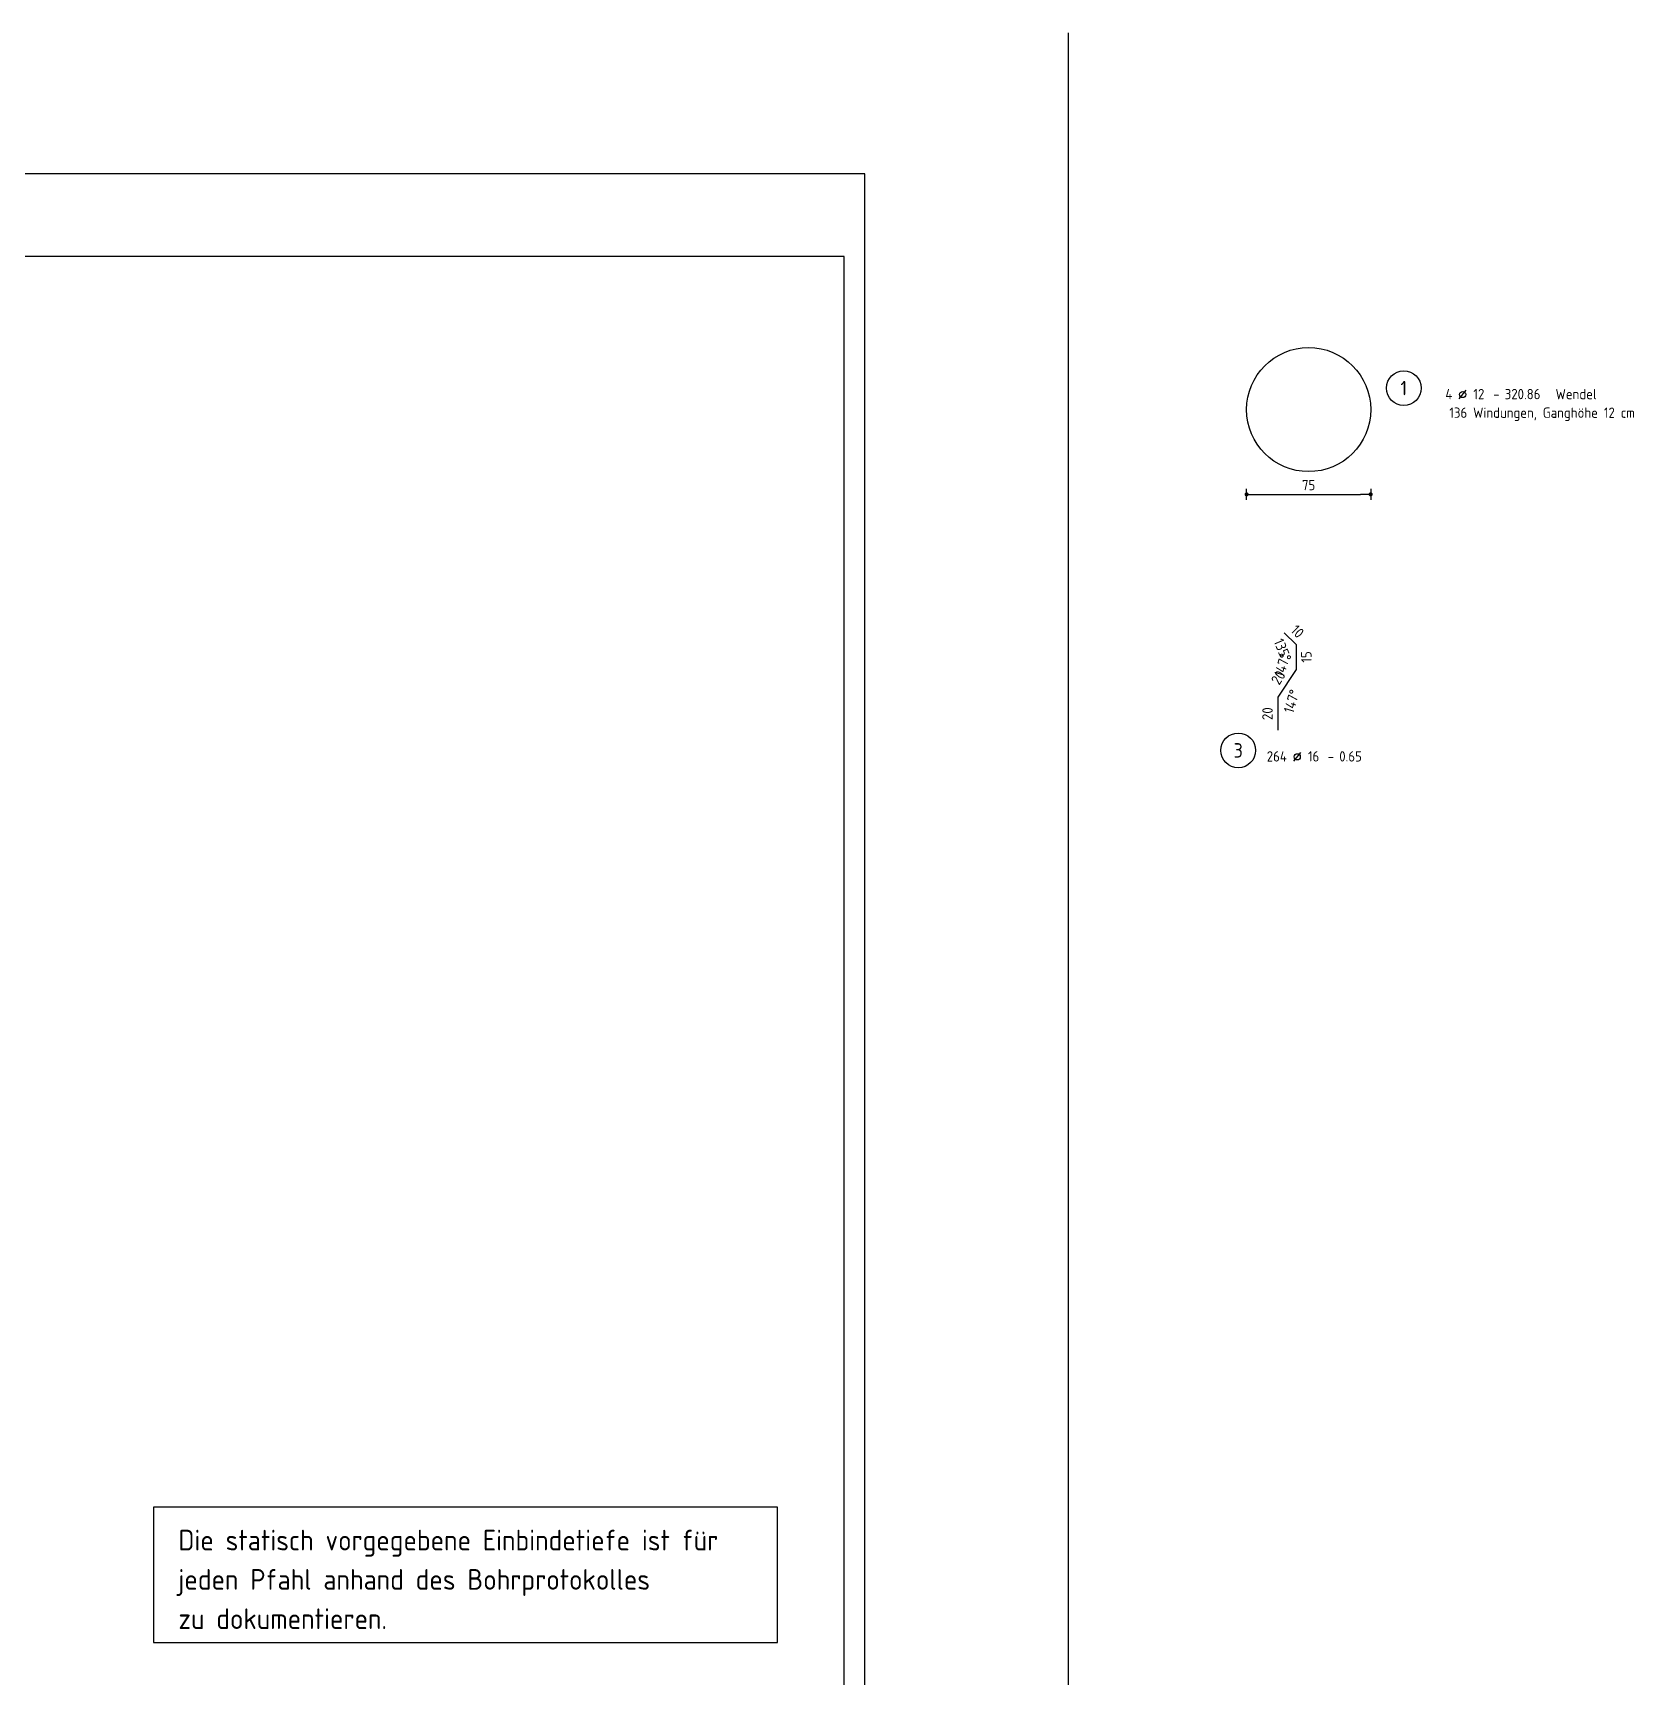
# Model space of a CAD drawing. Extents: x 1.8 to 29.5, y 2.9 to 24.8.
# Drawn here: x 19.83 to 29.51, y 14.85 to 24.78 of the extents above; entities that cross this region are included whole.
import ezdxf
from ezdxf.enums import TextEntityAlignment as Align

# ---------------------------------------------------------------- set-up
doc = ezdxf.new("R2010")
doc.units = 0
doc.header["$LTSCALE"] = 0.25
doc.linetypes.add('AUSGEZOGEN', pattern=[1000.01, 1000, 0.01])
for name, color, linetype in [('MASSE', 7, 'Continuous'), ('RAHMEN', 7, 'Continuous'), ('RND', 7, 'Continuous'), ('TEXT', 7, 'Continuous')]:
    doc.layers.add(name, color=color, linetype=linetype)
doc.styles.add('txt', font='isocp.shx')
doc.dimstyles.new('DOT_I', dxfattribs={"dimscale": 0.25, "dimtxt": 0.25, "dimasz": 0.25, "dimexe": 0.1, "dimexo": 0.3, "dimgap": 0.1, "dimtad": 1, "dimdec": 3, "dimzin": 3, "dimtxsty": 'txt', "dimblk": 'DOT', "dimblk1": 'DOT', "dimblk2": 'DOT', "dimsah": 1, "dimcen": 0.1, "dimse1": 1, "dimse2": 1, "dimazin": 0, "dimtfac": 1, "dimtdec": 4, "dimtix": 1, "dimtmove": 2, "dimatfit": 3, "dimfxl": 0, "dimtvp": 1, "dimtolj": 1, "dimtzin": 0, "dimarcsym": 0})

# ---------------------------------------------------------------- blocks, each defined once
blk = doc.blocks.new('DINA1')
at = {"layer": 'RAHMEN'}
for p, q in [((0, 59.4), (0, 0)), ((84.1, 59.4), (0, 59.4))]:
    blk.add_line(p, q, dxfattribs=at)
at = {"layer": 'RAHMEN', "color": 5}
for p, q in [((2, 58.9), (2, 0.5)), ((83.6, 58.9), (2, 58.9))]:
    blk.add_line(p, q, dxfattribs=at)
blk = doc.blocks.new('RND_AUSZ')
at = {"layer": 'RND', "color": 7, "linetype": 'Continuous'}
blk.add_line((1.341, 0.262), (1.509, 0.466), dxfattribs=at)
at = {"layer": 'RND', "color": 1, "linetype": 'Continuous'}
blk.add_circle((0, 0.52), 0.42, dxfattribs=at)
at = {"layer": 'RND', "color": 7, "linetype": 'Continuous'}
blk.add_circle((1.425, 0.364), 0.075, dxfattribs=at)
at = {"layer": 'RND', "color": 7, "linetype": 'Continuous', "style": 'txt'}
blk.add_text('-', height=0.25, dxfattribs=at).set_placement((2.163, 0.25))
for tag, p in [('WIEOFT', (-0.536, 0.25)), ('STK', (1.174, 0.25))]:
    blk.add_attdef(tag, text='', height=0.25, dxfattribs=at).set_placement(p, align=Align.RIGHT)
at = {"layer": 'RND', "color": 1, "linetype": 'Continuous', "style": 'txt'}
blk.add_attdef('POS', text='', height=0.35, dxfattribs=at).set_placement((0, 0.52), align=Align.MIDDLE)
at = {"layer": 'RND', "color": 7, "linetype": 'Continuous', "style": 'txt'}
for tag, p in [('DS', (1.683, 0.25)), ('LANG', (2.441, 0.25)), ('TEXT', (3.669, 0.25))]:
    blk.add_attdef(tag, p, '', height=0.25, dxfattribs=at)
blk = doc.blocks.new('DOT')
at = {"layer": 'MASSE', "color": 7, "linetype": 'Continuous'}
for p, q in [((0, 0), (-1, 0)), ((0, 0.54), (0, -0.54))]:
    blk.add_line(p, q, dxfattribs=at)
at = {"layer": 'MASSE', "color": 7, "linetype": 'Continuous', "const_width": 0.2}
blk.add_lwpolyline([(-0.1, 0, 1), (0.1, 0, 1)], format="xyb", close=True, dxfattribs=at)
blk = doc.blocks.new('*D32')
at = {"layer": 'Defpoints', "color": 0, "linetype": 'AUSGEZOGEN', "transparency": 16777216}
for p in [(27.1682, 22.3062), (27.9182, 22.3062), (27.9182, 21.9937)]:
    blk.add_point(p, dxfattribs=at)
at = {"layer": 'RND', "color": 0, "linetype": 'AUSGEZOGEN', "lineweight": -2, "transparency": 16777216}
blk.add_line((27.2307, 21.9937), (27.8557, 21.9937), dxfattribs=at)
at = {"layer": 'RND', "color": 0, "linetype": 'AUSGEZOGEN', "lineweight": -2, "transparency": 16777216, "xscale": 0.0625, "yscale": 0.0625, "zscale": 0.0625, "rotation": 180}
blk.add_blockref('DOT', (27.1682, 21.9937), dxfattribs=at)
at = {"layer": 'RND', "color": 0, "linetype": 'AUSGEZOGEN', "lineweight": -2, "transparency": 16777216, "xscale": 0.0625, "yscale": 0.0625, "zscale": 0.0625}
blk.add_blockref('DOT', (27.9182, 21.9937), dxfattribs=at)
at = {"layer": 'RND', "color": 0, "linetype": 'AUSGEZOGEN', "transparency": 16777216, "insert": (27.5432, 22.05), "char_height": 0.0625, "attachment_point": 5, "style": 'txt'}
blk.add_mtext('\\A1;75', dxfattribs=at)
blk = doc.blocks.new('*D55')
at = {"layer": 'Defpoints', "color": 0, "linetype": 'AUSGEZOGEN', "transparency": 16777216}
for p in [(27.4169, 21.086), (27.4315, 21.1213), (27.4669, 21.086), (27.4669, 21.011)]:
    blk.add_point(p, dxfattribs=at)
at = {"layer": 'RND', "color": 0, "linetype": 'AUSGEZOGEN', "transparency": 16777216, "insert": (27.386, 21.0525), "char_height": 0.0625, "attachment_point": 5, "rotation": 292.5, "style": 'txt'}
blk.add_mtext('\\A1;135°', dxfattribs=at)
blk = doc.blocks.new('*D56')
at = {"layer": 'Defpoints', "color": 0, "linetype": 'AUSGEZOGEN', "transparency": 16777216}
for p in [(27.4292, 20.9688), (27.4669, 21.011), (27.4669, 20.936), (27.4119, 20.8521)]:
    blk.add_point(p, dxfattribs=at)
at = {"layer": 'RND', "color": 0, "linetype": 'AUSGEZOGEN', "transparency": 16777216, "insert": (27.383, 20.961), "char_height": 0.0625, "attachment_point": 5, "rotation": 73.37157, "style": 'txt'}
blk.add_mtext('\\A1;147°', dxfattribs=at)
blk = doc.blocks.new('*D57')
at = {"layer": 'Defpoints', "color": 0, "linetype": 'AUSGEZOGEN', "transparency": 16777216}
for p in [(27.4119, 20.8521), (27.3569, 20.7682), (27.3945, 20.7354), (27.3569, 20.6682)]:
    blk.add_point(p, dxfattribs=at)
at = {"layer": 'RND', "color": 0, "linetype": 'AUSGEZOGEN', "transparency": 16777216, "insert": (27.4407, 20.7432), "char_height": 0.0625, "attachment_point": 5, "rotation": 73.37157, "style": 'txt'}
blk.add_mtext('\\A1;147°', dxfattribs=at)

msp = doc.modelspace()

# ---------------------------------------------------------------- linework, layer by layer
at = {"layer": 'RND', "color": 1, "linetype": 'AUSGEZOGEN'}
for points in [[(26.0918, 8.383), (26.0918, 24.783)], [(27.3961, 21.1567), (27.4669, 21.086), (27.4669, 20.936), (27.3569, 20.7682), (27.3569, 20.5682)]]:
    msp.add_lwpolyline(points, dxfattribs=at)
msp.add_circle((27.5433, 22.5062), 0.375, dxfattribs=at)
at = {"layer": 'TEXT', "color": 6, "linetype": 'AUSGEZOGEN'}
msp.add_lwpolyline([(20.5612, 15.0544), (24.3328, 15.0544), (24.3328, 15.8715), (20.5612, 15.8715)], close=True, dxfattribs=at)

# ---------------------------------------------------------------- block references
at = {"layer": 'RAHMEN', "xscale": 0.25, "yscale": 0.25, "zscale": 0.25, "rotation": 270}
msp.add_blockref('DINA1', (10.0117, 23.9319), dxfattribs=at)
at = {"layer": 'RND', "color": 7, "linetype": 'AUSGEZOGEN', "xscale": 0.25, "yscale": 0.25, "zscale": 0.25}
msp.add_blockref('RND_AUSZ', (28.1183, 22.5062), dxfattribs=at).add_auto_attribs({'POS': '1', 'STK': '4', 'DS': '12', 'LANG': '320.86', 'TEXT': 'Wendel'})
at = {"layer": 'RND', "color": 191, "linetype": 'AUSGEZOGEN', "xscale": 0.25, "yscale": 0.25, "zscale": 0.25}
msp.add_blockref('RND_AUSZ', (27.1179, 20.3165), dxfattribs=at).add_auto_attribs({'POS': '3', 'STK': '264', 'DS': '16', 'LANG': '0.65'})

# ---------------------------------------------------------------- texts
at = {"layer": 'RND', "color": 7, "linetype": 'AUSGEZOGEN', "style": 'txt'}
msp.add_text('136 Windungen, Ganghöhe 12 cm', height=0.0625, dxfattribs=at).set_placement((28.3933, 22.4562))
for s, rotation, p in [('10', 315, (27.4757, 21.1655)), ('15', 90, (27.5294, 21.011)), ('20', 56.74315, (27.3596, 20.8864)), ('20', 90, (27.2944, 20.6682))]:
    msp.add_text(s, height=0.063, rotation=rotation, dxfattribs=at).set_placement(p, align=Align.MIDDLE)
at = {"layer": 'TEXT', "color": 6, "linetype": 'AUSGEZOGEN', "style": 'txt'}
for s, p in [('Die statisch vorgegebene Einbindetiefe ist für', (20.7117, 15.6108)), ('jeden Pfahl anhand des Bohrprotokolles', (20.7117, 15.3733)), ('zu dokumentieren.', (20.7117, 15.1358))]:
    msp.add_text(s, height=0.125, dxfattribs=at).set_placement(p)

# ---------------------------------------------------------------- dimensions: what is measured, and where the dimension line sits
at = {"layer": 'RND', "color": 7, "linetype": 'AUSGEZOGEN'}
dim = msp.add_linear_dim(base=(27.9182, 21.9937), p1=(27.1682, 22.3062), p2=(27.9182, 22.3062), dimstyle='DOT_I', override={"dimdec": 0, "dimlfac": 100}, dxfattribs=at)
dim.commit()
dim.dimension.update_dxf_attribs({"geometry": '*D32', "text_midpoint": (27.5432, 22.05)})
for base, center, p1, p2, picture, middle in [((27.4169, 21.086), (27.4669, 21.086), (27.4669, 21.011), (27.4315, 21.1213), '*D55', (27.386, 21.0525)), ((27.4292, 20.9688), (27.4669, 20.936), (27.4119, 20.8521), (27.4669, 21.011), '*D56', (27.383, 20.961)), ((27.3945, 20.7354), (27.3569, 20.7682), (27.3569, 20.6682), (27.4119, 20.8521), '*D57', (27.4407, 20.7432))]:
    dim = msp.add_angular_dim_3p(base=base, center=center, p1=p1, p2=p2, dimstyle='DOT_I', override={"dimdec": 2, "dimrnd": 0.0005, "dimadec": 0}, dxfattribs=at)
    dim.commit()
    dim.dimension.update_dxf_attribs({"geometry": picture, "text_midpoint": middle, "dimtype": 165})

doc.saveas('drawing.dxf')
